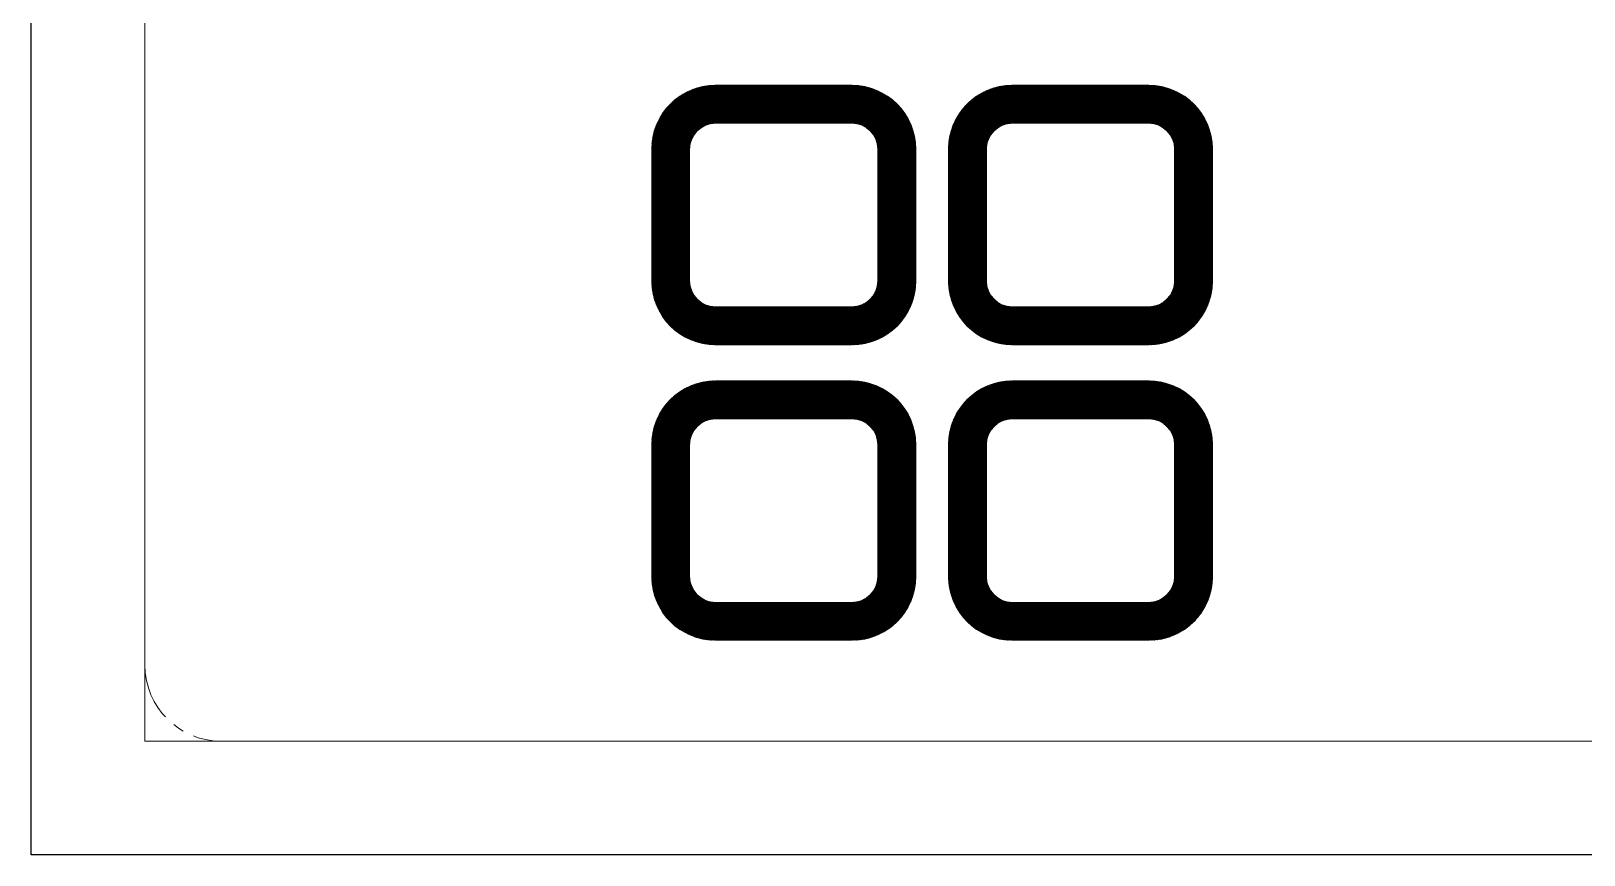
# Model space of a CAD drawing. Header units: millimetres. Extents: x 1946 to 4611, y 2266 to 2855.
# Drawn here: x 3672.4 to 3692.85, y 2675.45 to 2686.31 of the extents above; entities that cross this region are included whole.
import ezdxf

# ---------------------------------------------------------------- set-up
doc = ezdxf.new("R2010")
doc.units = ezdxf.units.MM
doc.linetypes.add('CENTER', pattern=[0.6, 0.375, -0.075, 0.075, -0.075])
doc.layers.add('Cover Lens', color=152, linetype='Continuous', lineweight=0)
doc.layers.add('LCD', color=4, linetype='Continuous', lineweight=20)
doc.layers.add('Dim', color=4, linetype='Continuous')

# ---------------------------------------------------------------- blocks, each defined once
blk = doc.blocks.new('CG1')
at = {"layer": 'Cover Lens'}
blk.add_lwpolyline([(-33, 0), (33, 0), (33, 54), (-33, 54)], close=True, dxfattribs=at)

msp = doc.modelspace()

# ---------------------------------------------------------------- hatches: boundary and pattern name
h = msp.add_hatch()
h.set_pattern_fill('ANSI31', color=256, scale=0.05)
h.set_pattern_definition([(45, (2843.463248, 2574.853079), (-0.004419417382, 0.004419417382), [])])
h.paths.add_polyline_path([(3681.41522, 2685.59074, 0.41421356), (3680.5745, 2684.75002), (3680.5745, 2683.01378, 0.41421356), (3681.41522, 2682.17306), (3683.2115, 2682.17306, 0.41421356), (3684.05222, 2683.01378), (3684.05222, 2684.75002, 0.41421356), (3683.2115, 2685.59074)])
h.paths.add_polyline_path([(3683.2115, 2685.09074, -0.41421356), (3683.55222, 2684.75002), (3683.55222, 2683.01378, -0.41421356), (3683.2115, 2682.67306), (3681.41522, 2682.67306, -0.41421356), (3681.0745, 2683.01378), (3681.0745, 2684.75002, -0.41421356), (3681.41522, 2685.09074)], flags=16)
h.paths.add_polyline_path([(3685.32433, 2685.59074, 0.41421356), (3684.48361, 2684.75002), (3684.48361, 2683.01378, 0.41421356), (3685.32433, 2682.17306), (3687.12061, 2682.17306, 0.41421356), (3687.96133, 2683.01378), (3687.96133, 2684.75002, 0.41421356), (3687.12061, 2685.59074)])
h.paths.add_polyline_path([(3687.12061, 2685.09074, -0.41421356), (3687.46133, 2684.75002), (3687.46133, 2683.01378, -0.41421356), (3687.12061, 2682.67306), (3685.32433, 2682.67306, -0.41421356), (3684.98361, 2683.01378), (3684.98361, 2684.75002, -0.41421356), (3685.32433, 2685.09074)], flags=16)
h.paths.add_polyline_path([(3681.41522, 2681.6962, 0.41421356), (3680.5745, 2680.85548), (3680.5745, 2679.11924, 0.41421356), (3681.41522, 2678.27852), (3683.2115, 2678.27852, 0.41421356), (3684.05222, 2679.11924), (3684.05222, 2680.85548, 0.41421356), (3683.2115, 2681.6962)])
h.paths.add_polyline_path([(3683.2115, 2681.1962, -0.41421356), (3683.55222, 2680.85548), (3683.55222, 2679.11924, -0.41421356), (3683.2115, 2678.77852), (3681.41522, 2678.77852, -0.41421356), (3681.0745, 2679.11924), (3681.0745, 2680.85548, -0.41421356), (3681.41522, 2681.1962)], flags=16)
h.paths.add_polyline_path([(3685.32433, 2681.6962, 0.41421356), (3684.48361, 2680.85548), (3684.48361, 2679.11924, 0.41421356), (3685.32433, 2678.27852), (3687.12061, 2678.27852, 0.41421356), (3687.96133, 2679.11924), (3687.96133, 2680.85548, 0.41421356), (3687.12061, 2681.6962)])
h.paths.add_polyline_path([(3687.12061, 2681.1962, -0.41421356), (3687.46133, 2680.85548), (3687.46133, 2679.11924, -0.41421356), (3687.12061, 2678.77852), (3685.32433, 2678.77852, -0.41421356), (3684.98361, 2679.11924), (3684.98361, 2680.85548, -0.41421356), (3685.32433, 2681.1962)], flags=16)

# ---------------------------------------------------------------- linework, layer by layer
at = {"lineweight": 0}
for points in [[(3683.2115, 2682.17306), (3681.41522, 2682.17306, -0.41421356), (3680.5745, 2683.01378), (3680.5745, 2684.75002, -0.41421356), (3681.41522, 2685.59074), (3683.2115, 2685.59074, -0.41421356), (3684.05222, 2684.75002), (3684.05222, 2683.01378, -0.41421356)], [(3683.2115, 2682.17306), (3681.41522, 2682.17306, -0.41421356), (3680.5745, 2683.01378), (3680.5745, 2684.75002, -0.41421356), (3681.41522, 2685.59074), (3683.2115, 2685.59074, -0.41421356), (3684.05222, 2684.75002), (3684.05222, 2683.01378, -0.41421356)], [(3687.12061, 2682.17306), (3685.32433, 2682.17306, -0.41421356), (3684.48361, 2683.01378), (3684.48361, 2684.75002, -0.41421356), (3685.32433, 2685.59074), (3687.12061, 2685.59074, -0.41421356), (3687.96133, 2684.75002), (3687.96133, 2683.01378, -0.41421356)], [(3687.12061, 2682.17306), (3685.32433, 2682.17306, -0.41421356), (3684.48361, 2683.01378), (3684.48361, 2684.75002, -0.41421356), (3685.32433, 2685.59074), (3687.12061, 2685.59074, -0.41421356), (3687.96133, 2684.75002), (3687.96133, 2683.01378, -0.41421356)], [(3683.2115, 2682.67306), (3681.41522, 2682.67306, -0.41421356), (3681.0745, 2683.01378), (3681.0745, 2684.75002, -0.41421356), (3681.41522, 2685.09074), (3683.2115, 2685.09074, -0.41421356), (3683.55222, 2684.75002), (3683.55222, 2683.01378, -0.41421356)], [(3687.12061, 2682.67306), (3685.32433, 2682.67306, -0.41421356), (3684.98361, 2683.01378), (3684.98361, 2684.75002, -0.41421356), (3685.32433, 2685.09074), (3687.12061, 2685.09074, -0.41421356), (3687.46133, 2684.75002), (3687.46133, 2683.01378, -0.41421356)], [(3683.2115, 2678.27852), (3681.41522, 2678.27852, -0.41421356), (3680.5745, 2679.11924), (3680.5745, 2680.85548, -0.41421356), (3681.41522, 2681.6962), (3683.2115, 2681.6962, -0.41421356), (3684.05222, 2680.85548), (3684.05222, 2679.11924, -0.41421356)], [(3683.2115, 2678.27852), (3681.41522, 2678.27852, -0.41421356), (3680.5745, 2679.11924), (3680.5745, 2680.85548, -0.41421356), (3681.41522, 2681.6962), (3683.2115, 2681.6962, -0.41421356), (3684.05222, 2680.85548), (3684.05222, 2679.11924, -0.41421356)], [(3687.12061, 2678.27852), (3685.32433, 2678.27852, -0.41421356), (3684.48361, 2679.11924), (3684.48361, 2680.85548, -0.41421356), (3685.32433, 2681.6962), (3687.12061, 2681.6962, -0.41421356), (3687.96133, 2680.85548), (3687.96133, 2679.11924, -0.41421356)], [(3687.12061, 2678.27852), (3685.32433, 2678.27852, -0.41421356), (3684.48361, 2679.11924), (3684.48361, 2680.85548, -0.41421356), (3685.32433, 2681.6962), (3687.12061, 2681.6962, -0.41421356), (3687.96133, 2680.85548), (3687.96133, 2679.11924, -0.41421356)], [(3683.2115, 2678.77852), (3681.41522, 2678.77852, -0.41421356), (3681.0745, 2679.11924), (3681.0745, 2680.85548, -0.41421356), (3681.41522, 2681.1962), (3683.2115, 2681.1962, -0.41421356), (3683.55222, 2680.85548), (3683.55222, 2679.11924, -0.41421356)], [(3687.12061, 2678.77852), (3685.32433, 2678.77852, -0.41421356), (3684.98361, 2679.11924), (3684.98361, 2680.85548, -0.41421356), (3685.32433, 2681.1962), (3687.12061, 2681.1962, -0.41421356), (3687.46133, 2680.85548), (3687.46133, 2679.11924, -0.41421356)]]:
    msp.add_lwpolyline(points, format="xyb", close=True, dxfattribs=at)
at = {"layer": 'Dim', "color": 3}
msp.add_lwpolyline([(3672.39925, 2732.4507), (3741.39925, 2732.4507), (3741.39925, 2675.4507), (3672.39925, 2675.4507)], close=True, dxfattribs=at)
at = {"layer": 'LCD', "color": 3, "lineweight": 15}
msp.add_lwpolyline([(3672.39925, 2732.4507), (3741.39925, 2732.4507), (3741.39925, 2675.4507), (3672.39925, 2675.4507)], close=True, dxfattribs=at)
at = {"layer": 'LCD', "linetype": 'CENTER', "ltscale": 2}
msp.add_lwpolyline([(3739.89925, 2729.9507), (3739.89925, 2677.9507, -0.41421356), (3738.89925, 2676.9507), (3674.89925, 2676.9507, -0.41421356), (3673.89925, 2677.9507), (3673.89925, 2729.9507, -0.41421356), (3674.89925, 2730.9507), (3738.89925, 2730.9507, -0.41421356)], format="xyb", close=True, dxfattribs=at)

# ---------------------------------------------------------------- block references
at = {"layer": 'Cover Lens'}
msp.add_blockref('CG1', (3706.89925, 2676.9507), dxfattribs=at)

doc.saveas('drawing.dxf')
